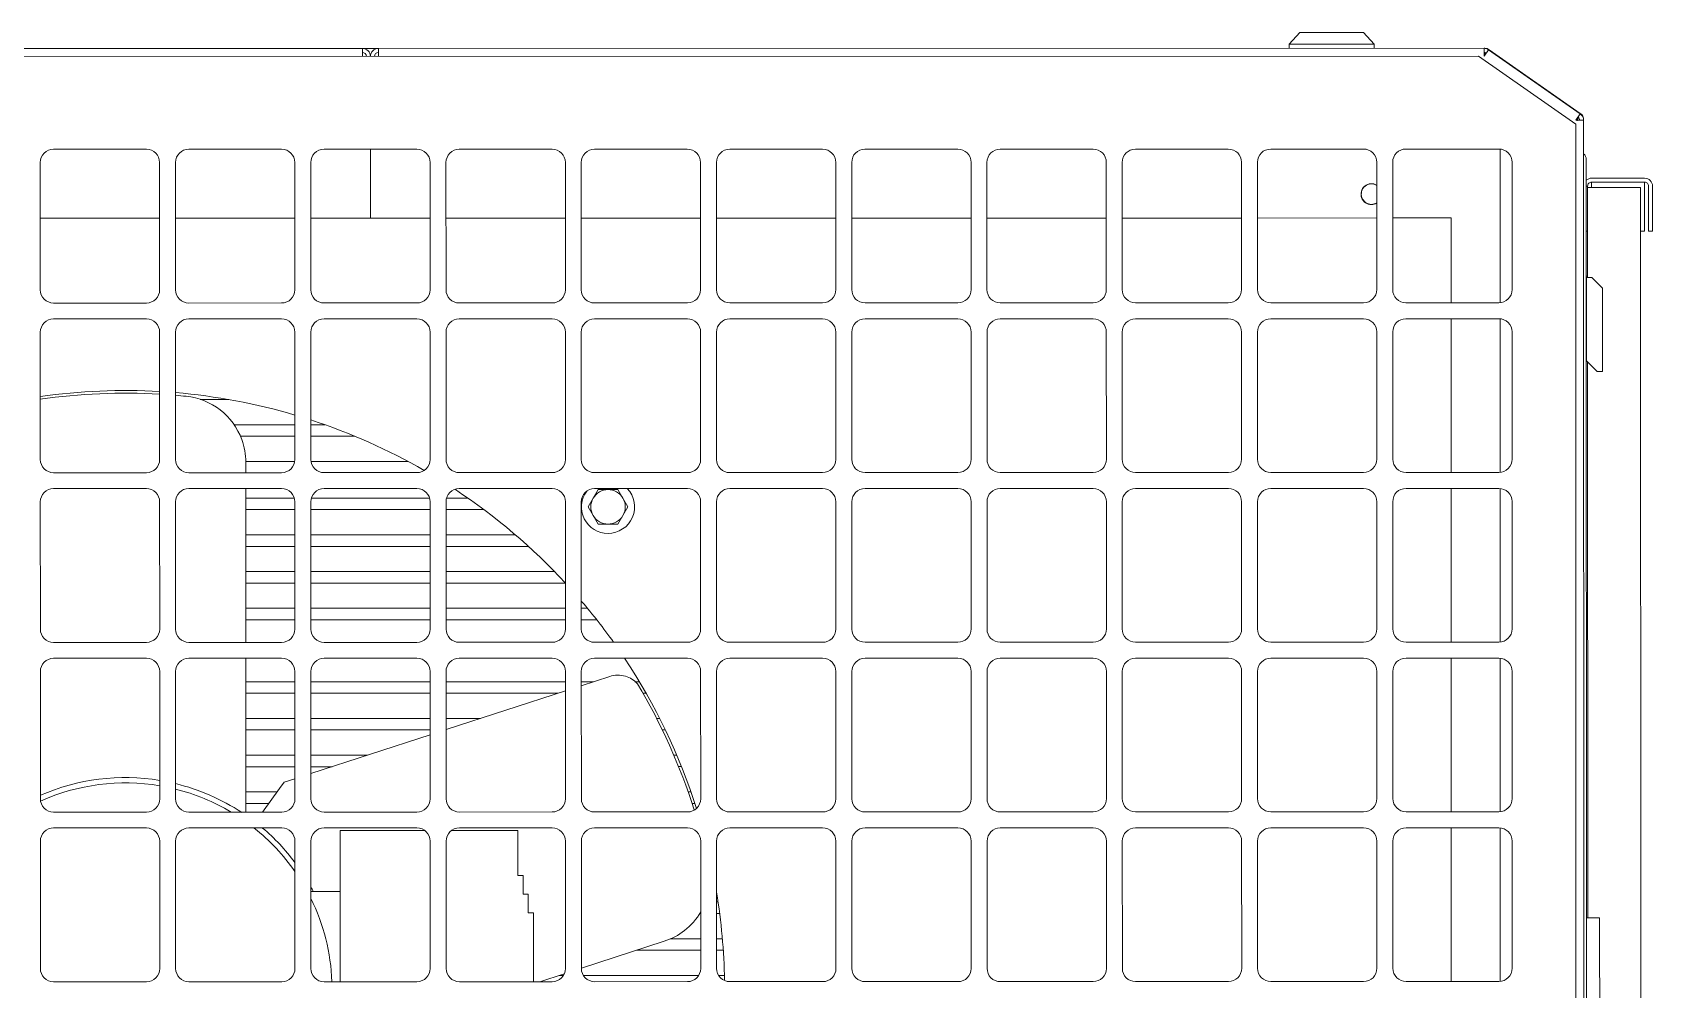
# Model space of a CAD drawing. Header units: millimetres. Extents: x 1322820 to 1391563, y 1051909 to 1098256.
# Drawn here: x 1362650 to 1363254, y 1089626 to 1089983 of the extents above; entities that cross this region are included whole.
import ezdxf

# ---------------------------------------------------------------- set-up
doc = ezdxf.new("R2010")
doc.units = ezdxf.units.MM
doc.header["$MEASUREMENT"] = 0
doc.layers.get('0').update_dxf_attribs({"true_color": 0x787878})
doc.layers.add('instalatii - echipamente_Pen_No__21', color=7, linetype='Continuous', lineweight=20, true_color=0x787878)

# ---------------------------------------------------------------- blocks, each defined once
blk = doc.blocks.new('terasa')
at = {"layer": 'instalatii - echipamente_Pen_No__21', "linetype": 'Continuous', "lineweight": 20}
for p, q in [((1363118.292, 1089978.965), (1363122.247, 1089983.317)), ((1363145.984, 1089983.32), (1363122.247, 1089983.317)), ((1363145.984, 1089983.32), (1363149.94, 1089978.969)), ((1362772.634, 1089977.332), (1362359.75, 1089977.271)), ((1362772.634, 1089977.332), (1362359.75, 1089977.271)), ((1362772.634, 1089977.332), (1362778.568, 1089977.333)), ((1362772.634, 1089974.365), (1362772.634, 1089977.332)), ((1362772.639, 1089974.365), (1362772.639, 1089975.848)), ((1363190.958, 1089977.393), (1362778.568, 1089977.333)), ((1362778.568, 1089977.333), (1362778.568, 1089974.366)), ((1363149.94, 1089978.969), (1363118.292, 1089978.965)), ((1363118.292, 1089977.382), (1363118.292, 1089978.965)), ((1363149.94, 1089978.969), (1363149.941, 1089977.387)), ((1363190.958, 1089977.393), (1363191.207, 1089977.393)), ((1363190.958, 1089974.426), (1363190.958, 1089977.393)), ((1363192.66, 1089976.857), (1363190.958, 1089974.426)), ((1363191.207, 1089977.382), (1363191.207, 1089977.393)), ((1363191.208, 1089974.783), (1363191.208, 1089975.909)), ((1363226.814, 1089952.949), (1363192.66, 1089976.857)), ((1363226.814, 1089952.949), (1363192.66, 1089976.857)), ((1363192.909, 1089976.857), (1363192.827, 1089976.739)), ((1363226.811, 1089953.126), (1363192.909, 1089976.857)), ((1362362.296, 1089974.305), (1363188.911, 1089974.426)), ((1363188.911, 1089974.426), (1363225.113, 1089949.112)), ((1363225.113, 1089950.518), (1363226.814, 1089952.949)), ((1363226.729, 1089953.009), (1363226.811, 1089953.126)), ((1363228.08, 1089950.518), (1363225.113, 1089950.518)), ((1363225.113, 1089949.112), (1363225.207, 1089303.486)), ((1363228.175, 1089301.731), (1363228.08, 1089950.518)), ((1363228.175, 1089301.731), (1363228.08, 1089950.518)), ((1362657.422, 1089939.733), (1362692.037, 1089939.738)), ((1362707.862, 1089939.74), (1362742.477, 1089939.745)), ((1362758.301, 1089939.747), (1362792.917, 1089939.752)), ((1362775.606, 1089939.75), (1362775.61, 1089914.036)), ((1362775.61, 1089914.036), (1362775.606, 1089939.75)), ((1362808.741, 1089939.755), (1362843.356, 1089939.76)), ((1362859.18, 1089939.762), (1362893.796, 1089939.767)), ((1362909.62, 1089939.769), (1362944.235, 1089939.774)), ((1362960.059, 1089939.777), (1362994.675, 1089939.782)), ((1363010.499, 1089939.784), (1363045.114, 1089939.789)), ((1363060.939, 1089939.792), (1363095.554, 1089939.797)), ((1363111.378, 1089939.799), (1363145.993, 1089939.804)), ((1363161.818, 1089939.806), (1363196.433, 1089939.811)), ((1363196.936, 1089882.474), (1363196.928, 1089939.787)), ((1362652.485, 1089887.314), (1362652.478, 1089934.787)), ((1362696.983, 1089934.793), (1362696.99, 1089887.321)), ((1362702.924, 1089887.322), (1362702.917, 1089934.794)), ((1362747.423, 1089934.801), (1362747.43, 1089887.328)), ((1362753.364, 1089887.329), (1362753.357, 1089934.802)), ((1362797.862, 1089934.808), (1362797.869, 1089887.336)), ((1362803.803, 1089887.336), (1362803.796, 1089934.809)), ((1362848.302, 1089934.815), (1362848.309, 1089887.343)), ((1362854.243, 1089887.344), (1362854.236, 1089934.816)), ((1362898.741, 1089934.823), (1362898.748, 1089887.35)), ((1362904.682, 1089887.351), (1362904.676, 1089934.824)), ((1362949.181, 1089934.83), (1362949.188, 1089887.358)), ((1362955.122, 1089887.359), (1362955.115, 1089934.831)), ((1362999.621, 1089934.838), (1362999.628, 1089887.365)), ((1363005.562, 1089887.366), (1363005.555, 1089934.838)), ((1363050.06, 1089934.845), (1363050.067, 1089887.372)), ((1363056.001, 1089887.373), (1363055.994, 1089934.846)), ((1363100.5, 1089934.852), (1363100.507, 1089887.38)), ((1363106.441, 1089887.381), (1363106.434, 1089934.853)), ((1363150.939, 1089934.86), (1363150.946, 1089887.387)), ((1363156.88, 1089887.388), (1363156.873, 1089934.861)), ((1363201.379, 1089934.867), (1363201.386, 1089887.395)), ((1363229.162, 1089316.739), (1363229.071, 1089935.86)), ((1363250.83, 1089928.94), (1363231.05, 1089928.937)), ((1363250.83, 1089927.457), (1363231.05, 1089927.454)), ((1363231.05, 1089925.97), (1363231.05, 1089927.454)), ((1363250.83, 1089927.457), (1363250.831, 1089925.973)), ((1363229.072, 1089925.97), (1363229.567, 1089925.97)), ((1363229.567, 1089925.476), (1363229.567, 1089925.97)), ((1363229.567, 1089925.476), (1363249.347, 1089925.478)), ((1363229.567, 1089925.476), (1363229.572, 1089891.899)), ((1363231.05, 1089925.97), (1363231.051, 1089925.476)), ((1363249.347, 1089925.478), (1363249.435, 1089327.127)), ((1363250.833, 1089909.16), (1363250.831, 1089925.973)), ((1363252.316, 1089914.105), (1363252.314, 1089925.973)), ((1363253.799, 1089914.105), (1363253.798, 1089925.974)), ((1362652.481, 1089914.018), (1362696.986, 1089914.024)), ((1362702.92, 1089914.025), (1362747.426, 1089914.031)), ((1362753.36, 1089914.032), (1362775.61, 1089914.036)), ((1362775.61, 1089914.036), (1362797.865, 1089914.039)), ((1362803.799, 1089914.04), (1362848.305, 1089914.046)), ((1362854.239, 1089914.047), (1362898.744, 1089914.054)), ((1362904.679, 1089914.054), (1362949.184, 1089914.061)), ((1362955.118, 1089914.062), (1362999.624, 1089914.068)), ((1363005.558, 1089914.069), (1363050.063, 1089914.076)), ((1363055.997, 1089914.077), (1363100.503, 1089914.083)), ((1363106.437, 1089914.084), (1363150.942, 1089914.09)), ((1363156.876, 1089914.091), (1363173.686, 1089914.094)), ((1363178.635, 1089914.094), (1363173.686, 1089914.094)), ((1363178.635, 1089914.094), (1363178.639, 1089882.446)), ((1363229.075, 1089909.157), (1363229.569, 1089909.157)), ((1363249.35, 1089909.16), (1363250.833, 1089909.16)), ((1363252.316, 1089914.105), (1363252.317, 1089909.16)), ((1363252.317, 1089909.16), (1363253.8, 1089909.16)), ((1363253.8, 1089909.16), (1363253.799, 1089914.105)), ((1363229.077, 1089892.344), (1363229.572, 1089892.344)), ((1363229.078, 1089890.91), (1363229.176, 1089890.91)), ((1363229.176, 1089891.899), (1363231.154, 1089891.899)), ((1363229.181, 1089860.745), (1363229.176, 1089891.899)), ((1363231.154, 1089891.899), (1363235.111, 1089887.943)), ((1363235.111, 1089887.943), (1363235.115, 1089856.79)), ((1362692.046, 1089882.375), (1362657.43, 1089882.37)), ((1362742.485, 1089882.382), (1362707.87, 1089882.377)), ((1362792.925, 1089882.39), (1362758.31, 1089882.385)), ((1362843.364, 1089882.397), (1362808.749, 1089882.392)), ((1362893.804, 1089882.404), (1362859.189, 1089882.399)), ((1362944.244, 1089882.412), (1362909.628, 1089882.407)), ((1362994.683, 1089882.419), (1362960.068, 1089882.414)), ((1363045.123, 1089882.427), (1363010.507, 1089882.422)), ((1363095.562, 1089882.434), (1363060.947, 1089882.429)), ((1363146.002, 1089882.441), (1363111.386, 1089882.436)), ((1363196.441, 1089882.449), (1363161.826, 1089882.444)), ((1362657.431, 1089876.436), (1362692.047, 1089876.441)), ((1362707.871, 1089876.443), (1362742.486, 1089876.448)), ((1362758.31, 1089876.451), (1362792.926, 1089876.456)), ((1362808.75, 1089876.458), (1362843.365, 1089876.463)), ((1362859.19, 1089876.465), (1362893.805, 1089876.47)), ((1362909.629, 1089876.473), (1362944.244, 1089876.478)), ((1362960.069, 1089876.48), (1362994.684, 1089876.485)), ((1363010.508, 1089876.487), (1363045.124, 1089876.493)), ((1363060.948, 1089876.495), (1363095.563, 1089876.5)), ((1363111.387, 1089876.502), (1363146.003, 1089876.507)), ((1363161.827, 1089876.51), (1363196.442, 1089876.515)), ((1363178.64, 1089876.512), (1363178.648, 1089819.149)), ((1363196.945, 1089819.177), (1363196.937, 1089876.49)), ((1362652.494, 1089824.018), (1362652.487, 1089871.49)), ((1362696.992, 1089871.497), (1362696.999, 1089824.024)), ((1362702.933, 1089824.025), (1362702.927, 1089871.497)), ((1362747.432, 1089871.504), (1362747.439, 1089824.031)), ((1362753.373, 1089824.032), (1362753.366, 1089871.505)), ((1362797.872, 1089871.511), (1362797.879, 1089824.039)), ((1362803.813, 1089824.04), (1362803.806, 1089871.512)), ((1362848.311, 1089871.519), (1362848.318, 1089824.046)), ((1362854.252, 1089824.047), (1362854.245, 1089871.52)), ((1362898.751, 1089871.526), (1362898.758, 1089824.054)), ((1362904.692, 1089824.054), (1362904.685, 1089871.527)), ((1362949.19, 1089871.533), (1362949.197, 1089824.061)), ((1362955.131, 1089824.062), (1362955.124, 1089871.534)), ((1362999.63, 1089871.541), (1362999.637, 1089824.068)), ((1363005.571, 1089824.069), (1363005.564, 1089871.542)), ((1363050.069, 1089871.548), (1363050.076, 1089824.076)), ((1363056.01, 1089824.077), (1363056.003, 1089871.549)), ((1363100.509, 1089871.556), (1363100.516, 1089824.083)), ((1363106.45, 1089824.084), (1363106.443, 1089871.556)), ((1363150.948, 1089871.563), (1363150.955, 1089824.09)), ((1363156.89, 1089824.091), (1363156.883, 1089871.564)), ((1363201.388, 1089871.57), (1363201.395, 1089824.098)), ((1363229.082, 1089861.239), (1363229.181, 1089861.239)), ((1363233.137, 1089856.789), (1363229.181, 1089860.745)), ((1363229.577, 1089860.349), (1363229.607, 1089653.003)), ((1363235.115, 1089856.79), (1363233.137, 1089856.789)), ((1362722.764, 1089846.379), (1362712.14, 1089846.378)), ((1362724.665, 1089836.984), (1362747.437, 1089836.987)), ((1362753.371, 1089836.988), (1362758.575, 1089836.989)), ((1362747.438, 1089832.685), (1362727.047, 1089832.682)), ((1362769.789, 1089832.689), (1362753.372, 1089832.686)), ((1362692.055, 1089819.078), (1362657.44, 1089819.073)), ((1362742.495, 1089819.086), (1362707.879, 1089819.081)), ((1362729.111, 1089823.287), (1362747.383, 1089823.29)), ((1362729.112, 1089822.99), (1362729.112, 1089819.084)), ((1362753.429, 1089823.291), (1362789.626, 1089823.296)), ((1362792.934, 1089819.093), (1362758.319, 1089819.088)), ((1362843.374, 1089819.1), (1362808.758, 1089819.095)), ((1362893.813, 1089819.108), (1362859.198, 1089819.103)), ((1362944.253, 1089819.115), (1362909.637, 1089819.11)), ((1362994.692, 1089819.123), (1362960.077, 1089819.117)), ((1363045.132, 1089819.13), (1363010.517, 1089819.125)), ((1363095.572, 1089819.137), (1363060.956, 1089819.132)), ((1363146.011, 1089819.145), (1363111.396, 1089819.14)), ((1363196.451, 1089819.152), (1363161.835, 1089819.147)), ((1362657.441, 1089813.139), (1362692.056, 1089813.144)), ((1362707.88, 1089813.147), (1362742.495, 1089813.152)), ((1362729.113, 1089813.15), (1362729.121, 1089755.787)), ((1362758.32, 1089813.154), (1362792.935, 1089813.159)), ((1362808.759, 1089813.161), (1362843.375, 1089813.166)), ((1362858.656, 1089809.539), (1362860.511, 1089812.753)), ((1362859.199, 1089813.169), (1362893.814, 1089813.174)), ((1362860.511, 1089812.753), (1362864.223, 1089812.754)), ((1362864.223, 1089812.754), (1362867.935, 1089812.755)), ((1362867.935, 1089812.755), (1362869.791, 1089809.54)), ((1362909.638, 1089813.176), (1362944.254, 1089813.181)), ((1362960.078, 1089813.183), (1362994.693, 1089813.188)), ((1363010.517, 1089813.191), (1363045.133, 1089813.196)), ((1363060.957, 1089813.198), (1363095.572, 1089813.203)), ((1363111.397, 1089813.206), (1363146.012, 1089813.211)), ((1363161.836, 1089813.213), (1363196.452, 1089813.218)), ((1363178.649, 1089813.215), (1363178.658, 1089755.853)), ((1363196.954, 1089755.88), (1363196.946, 1089813.193)), ((1362652.503, 1089760.721), (1362652.496, 1089808.193)), ((1362697.002, 1089808.2), (1362697.009, 1089760.727)), ((1362702.943, 1089760.728), (1362702.936, 1089808.201)), ((1362729.114, 1089809.589), (1362747.243, 1089809.592)), ((1362747.441, 1089808.207), (1362747.448, 1089760.735)), ((1362753.382, 1089760.736), (1362753.375, 1089808.208)), ((1362753.573, 1089809.593), (1362797.683, 1089809.599)), ((1362797.881, 1089808.215), (1362797.888, 1089760.742)), ((1362803.822, 1089760.743), (1362803.815, 1089808.215)), ((1362804.012, 1089809.6), (1362811.964, 1089809.601)), ((1362848.32, 1089808.222), (1362848.327, 1089760.749)), ((1362854.261, 1089760.75), (1362854.254, 1089808.223)), ((1362856.801, 1089806.324), (1362858.656, 1089809.539)), ((1362858.657, 1089803.11), (1362856.801, 1089806.324)), ((1362869.791, 1089809.54), (1362871.647, 1089806.326)), ((1362871.647, 1089806.326), (1362869.792, 1089803.112)), ((1362898.76, 1089808.229), (1362898.767, 1089760.757)), ((1362904.701, 1089760.758), (1362904.694, 1089808.23)), ((1362949.2, 1089808.237), (1362949.206, 1089760.764)), ((1362955.141, 1089760.765), (1362955.134, 1089808.238)), ((1362999.639, 1089808.244), (1362999.646, 1089760.772)), ((1363005.58, 1089760.772), (1363005.573, 1089808.245)), ((1363050.079, 1089808.252), (1363050.086, 1089760.779)), ((1363056.02, 1089760.78), (1363056.013, 1089808.252)), ((1363100.518, 1089808.259), (1363100.525, 1089760.786)), ((1363106.459, 1089760.787), (1363106.452, 1089808.26)), ((1363150.958, 1089808.266), (1363150.965, 1089760.794)), ((1363156.899, 1089760.795), (1363156.892, 1089808.267)), ((1363201.397, 1089808.274), (1363201.404, 1089760.801)), ((1362747.442, 1089805.29), (1362729.114, 1089805.287)), ((1362797.881, 1089805.297), (1362753.376, 1089805.291)), ((1362817.925, 1089805.3), (1362803.815, 1089805.298)), ((1362860.513, 1089799.896), (1362858.657, 1089803.11)), ((1362864.225, 1089799.897), (1362860.513, 1089799.896)), ((1362867.936, 1089799.897), (1362864.225, 1089799.897)), ((1362869.792, 1089803.112), (1362867.936, 1089799.897)), ((1362729.116, 1089795.891), (1362747.443, 1089795.894)), ((1362753.377, 1089795.895), (1362797.883, 1089795.901)), ((1362803.817, 1089795.902), (1362829.657, 1089795.906)), ((1362747.444, 1089791.592), (1362729.116, 1089791.589)), ((1362797.883, 1089791.599), (1362753.378, 1089791.593)), ((1362834.529, 1089791.605), (1362803.817, 1089791.6)), ((1362729.118, 1089782.194), (1362747.445, 1089782.196)), ((1362753.379, 1089782.197), (1362797.885, 1089782.204)), ((1362803.819, 1089782.204), (1362844.254, 1089782.21)), ((1362747.446, 1089777.894), (1362729.118, 1089777.891)), ((1362797.885, 1089777.901), (1362753.38, 1089777.895)), ((1362848.325, 1089777.909), (1362803.819, 1089777.902)), ((1362729.12, 1089768.496), (1362747.447, 1089768.498)), ((1362747.448, 1089764.196), (1362729.12, 1089764.194)), ((1362753.381, 1089768.499), (1362797.887, 1089768.506)), ((1362797.887, 1089764.204), (1362753.382, 1089764.197)), ((1362803.821, 1089768.507), (1362848.326, 1089768.513)), ((1362848.327, 1089764.211), (1362803.821, 1089764.204)), ((1362854.26, 1089768.514), (1362856.543, 1089768.514)), ((1362860.005, 1089764.213), (1362854.261, 1089764.212)), ((1362692.064, 1089755.782), (1362657.449, 1089755.777)), ((1362742.504, 1089755.789), (1362707.888, 1089755.784)), ((1362792.943, 1089755.796), (1362758.328, 1089755.791)), ((1362843.383, 1089755.804), (1362808.768, 1089755.799)), ((1362893.823, 1089755.811), (1362859.207, 1089755.806)), ((1362944.262, 1089755.818), (1362909.647, 1089755.813)), ((1362994.702, 1089755.826), (1362960.086, 1089755.821)), ((1363045.141, 1089755.833), (1363010.526, 1089755.828)), ((1363095.581, 1089755.841), (1363060.965, 1089755.836)), ((1363146.02, 1089755.848), (1363111.405, 1089755.843)), ((1363196.46, 1089755.855), (1363161.845, 1089755.85)), ((1362657.45, 1089749.842), (1362692.065, 1089749.848)), ((1362707.889, 1089749.85), (1362742.505, 1089749.855)), ((1362729.122, 1089749.853), (1362729.131, 1089692.49)), ((1362758.329, 1089749.857), (1362792.944, 1089749.862)), ((1362808.768, 1089749.865), (1362843.384, 1089749.87)), ((1362859.208, 1089749.872), (1362893.823, 1089749.877)), ((1362909.648, 1089749.879), (1362944.263, 1089749.884)), ((1362960.087, 1089749.887), (1362994.703, 1089749.892)), ((1363010.527, 1089749.894), (1363045.142, 1089749.899)), ((1363060.966, 1089749.901), (1363095.582, 1089749.907)), ((1363111.406, 1089749.909), (1363146.021, 1089749.914)), ((1363161.845, 1089749.916), (1363196.461, 1089749.921)), ((1363178.659, 1089749.919), (1363178.667, 1089692.556)), ((1363196.964, 1089692.583), (1363196.955, 1089749.897)), ((1362652.512, 1089697.424), (1362652.505, 1089744.897)), ((1362697.011, 1089744.903), (1362697.018, 1089697.431)), ((1362702.952, 1089697.432), (1362702.945, 1089744.904)), ((1362729.124, 1089741.1), (1362747.451, 1089741.103)), ((1362747.451, 1089744.911), (1362747.457, 1089697.438)), ((1362753.392, 1089697.439), (1362753.385, 1089744.911)), ((1362753.385, 1089741.104), (1362797.891, 1089741.11)), ((1362797.89, 1089744.918), (1362797.897, 1089697.445)), ((1362803.831, 1089697.446), (1362803.824, 1089744.919)), ((1362803.825, 1089741.111), (1362848.33, 1089741.118)), ((1362848.33, 1089744.925), (1362848.337, 1089697.453)), ((1362854.271, 1089697.454), (1362854.264, 1089744.926)), ((1362854.264, 1089739.623), (1362864.862, 1089743.067)), ((1362854.264, 1089741.118), (1362858.868, 1089741.119)), ((1362874.233, 1089741.121), (1362875.893, 1089741.122)), ((1362898.769, 1089744.933), (1362898.776, 1089697.46)), ((1362904.71, 1089697.461), (1362904.703, 1089744.934)), ((1362949.209, 1089744.94), (1362949.216, 1089697.468)), ((1362955.15, 1089697.468), (1362955.143, 1089744.941)), ((1362999.648, 1089744.947), (1362999.655, 1089697.475)), ((1363005.589, 1089697.476), (1363005.582, 1089744.948)), ((1363050.088, 1089744.955), (1363050.095, 1089697.482)), ((1363056.029, 1089697.483), (1363056.022, 1089744.956)), ((1363100.527, 1089744.962), (1363100.534, 1089697.49)), ((1363106.468, 1089697.491), (1363106.462, 1089744.963)), ((1363150.967, 1089744.97), (1363150.974, 1089697.497)), ((1363156.908, 1089697.498), (1363156.901, 1089744.97)), ((1363201.407, 1089744.977), (1363201.414, 1089697.504)), ((1362747.452, 1089736.801), (1362729.124, 1089736.798)), ((1362797.891, 1089736.808), (1362753.386, 1089736.801)), ((1362845.628, 1089736.815), (1362803.825, 1089736.809)), ((1362803.827, 1089723.226), (1362848.331, 1089737.694)), ((1362878.406, 1089736.82), (1362877.227, 1089736.82)), ((1362729.126, 1089727.402), (1362747.453, 1089727.405)), ((1362753.387, 1089727.406), (1362797.893, 1089727.412)), ((1362803.827, 1089727.413), (1362816.713, 1089727.415)), ((1362882.328, 1089727.425), (1362883.463, 1089727.425)), ((1362747.454, 1089723.103), (1362729.126, 1089723.1)), ((1362797.893, 1089723.11), (1362753.388, 1089723.104)), ((1362753.39, 1089706.83), (1362797.894, 1089721.297)), ((1362885.59, 1089723.123), (1362884.446, 1089723.123)), ((1362729.128, 1089713.705), (1362747.455, 1089713.707)), ((1362747.456, 1089709.405), (1362729.128, 1089709.402)), ((1362753.389, 1089713.708), (1362774.557, 1089713.711)), ((1362761.317, 1089709.407), (1362753.39, 1089709.406)), ((1362888.719, 1089713.728), (1362889.846, 1089713.728)), ((1362891.623, 1089709.426), (1362890.549, 1089709.426)), ((1362743.422, 1089703.59), (1362741.699, 1089701.217)), ((1362743.422, 1089703.59), (1362747.456, 1089704.901)), ((1362729.13, 1089700.007), (1362740.821, 1089700.008)), ((1362741.699, 1089701.217), (1362735.361, 1089692.491)), ((1362894.075, 1089700.031), (1362895.149, 1089700.031)), ((1362692.074, 1089692.485), (1362657.458, 1089692.48)), ((1362742.513, 1089692.492), (1362707.898, 1089692.487)), ((1362737.696, 1089695.706), (1362729.13, 1089695.705)), ((1362792.953, 1089692.5), (1362758.337, 1089692.495)), ((1362843.392, 1089692.507), (1362808.777, 1089692.502)), ((1362893.832, 1089692.514), (1362859.216, 1089692.509)), ((1362896.605, 1089695.729), (1362895.515, 1089695.729)), ((1362944.271, 1089692.522), (1362909.656, 1089692.517)), ((1362994.711, 1089692.529), (1362960.096, 1089692.524)), ((1363045.151, 1089692.537), (1363010.535, 1089692.531)), ((1363095.59, 1089692.544), (1363060.975, 1089692.539)), ((1363146.03, 1089692.551), (1363111.414, 1089692.546)), ((1363196.469, 1089692.559), (1363161.854, 1089692.554)), ((1362657.459, 1089686.546), (1362692.074, 1089686.551)), ((1362707.899, 1089686.553), (1362742.514, 1089686.558)), ((1362758.338, 1089686.56), (1362792.954, 1089686.566)), ((1362795.921, 1089685.577), (1362764.272, 1089685.572)), ((1362764.272, 1089685.572), (1362764.273, 1089681.616)), ((1362830.536, 1089685.582), (1362805.811, 1089685.578)), ((1362808.778, 1089686.568), (1362843.393, 1089686.573)), ((1362830.537, 1089681.626), (1362830.536, 1089685.582)), ((1362859.217, 1089686.575), (1362893.833, 1089686.58)), ((1362909.657, 1089686.583), (1362944.272, 1089686.588)), ((1362960.096, 1089686.59), (1362994.712, 1089686.595)), ((1363010.536, 1089686.597), (1363045.151, 1089686.602)), ((1363060.976, 1089686.605), (1363095.591, 1089686.61)), ((1363111.415, 1089686.612), (1363146.03, 1089686.617)), ((1363161.855, 1089686.62), (1363196.47, 1089686.625)), ((1363178.668, 1089686.622), (1363178.676, 1089629.259)), ((1363196.973, 1089629.287), (1363196.965, 1089686.6)), ((1362652.522, 1089634.127), (1362652.515, 1089681.6)), ((1362697.02, 1089681.606), (1362697.027, 1089634.134)), ((1362702.961, 1089634.135), (1362702.954, 1089681.607)), ((1362747.46, 1089681.614), (1362747.467, 1089634.141)), ((1362753.401, 1089634.142), (1362753.394, 1089681.615)), ((1362764.281, 1089629.199), (1362764.273, 1089681.616)), ((1362797.899, 1089681.621), (1362797.906, 1089634.149)), ((1362803.84, 1089634.15), (1362803.833, 1089681.622)), ((1362830.537, 1089681.626), (1362830.539, 1089668.769)), ((1362848.339, 1089681.629), (1362848.346, 1089634.156)), ((1362854.28, 1089634.157), (1362854.273, 1089681.629)), ((1362898.778, 1089681.636), (1362898.785, 1089634.163)), ((1362904.719, 1089634.164), (1362904.713, 1089681.637)), ((1362949.218, 1089681.643), (1362949.225, 1089634.171)), ((1362955.159, 1089634.172), (1362955.152, 1089681.644)), ((1362999.658, 1089681.651), (1362999.665, 1089634.178)), ((1363005.599, 1089634.179), (1363005.592, 1089681.652)), ((1363050.097, 1089681.658), (1363050.104, 1089634.186)), ((1363056.038, 1089634.186), (1363056.031, 1089681.659)), ((1363100.537, 1089681.665), (1363100.544, 1089634.193)), ((1363106.478, 1089634.194), (1363106.471, 1089681.666)), ((1363150.976, 1089681.673), (1363150.983, 1089634.2)), ((1363156.917, 1089634.201), (1363156.91, 1089681.674)), ((1363201.416, 1089681.68), (1363201.423, 1089634.208)), ((1362830.539, 1089668.769), (1362832.517, 1089668.769)), ((1362832.517, 1089668.769), (1362832.518, 1089661.846)), ((1362764.276, 1089662.825), (1362753.397, 1089662.823)), ((1362832.518, 1089661.846), (1362834.496, 1089661.846)), ((1362834.496, 1089661.846), (1362834.497, 1089654.923)), ((1362836.475, 1089654.924), (1362834.497, 1089654.923)), ((1362836.478, 1089629.209), (1362836.475, 1089654.924)), ((1362904.716, 1089658.939), (1362905.28, 1089658.939)), ((1362905.874, 1089654.637), (1362904.716, 1089654.637)), ((1363229.112, 1089653.003), (1363234.057, 1089653.004)), ((1363234.058, 1089648.059), (1363234.057, 1089653.004)), ((1362885.198, 1089644.284), (1362854.28, 1089634.233)), ((1362887.405, 1089645.239), (1362898.784, 1089645.24)), ((1362904.718, 1089645.241), (1362906.877, 1089645.242)), ((1363234.087, 1089447.289), (1363234.058, 1089648.059)), ((1362898.784, 1089640.938), (1362874.894, 1089640.935)), ((1362907.202, 1089640.939), (1362904.718, 1089640.939)), ((1362847.929, 1089632.169), (1362838.826, 1089629.21)), ((1362845.979, 1089631.535), (1362847.595, 1089631.535)), ((1362855.032, 1089631.536), (1362898.034, 1089631.542)), ((1362905.472, 1089631.544), (1362907.624, 1089631.544)), ((1362692.083, 1089629.188), (1362657.467, 1089629.183)), ((1362742.522, 1089629.196), (1362707.907, 1089629.19)), ((1362792.962, 1089629.203), (1362758.347, 1089629.198)), ((1362843.402, 1089629.21), (1362808.786, 1089629.205)), ((1362893.841, 1089629.218), (1362859.226, 1089629.213)), ((1362944.281, 1089629.225), (1362909.665, 1089629.22)), ((1362994.72, 1089629.232), (1362960.105, 1089629.227)), ((1363045.16, 1089629.24), (1363010.544, 1089629.235)), ((1363095.599, 1089629.247), (1363060.984, 1089629.242)), ((1363146.039, 1089629.255), (1363111.423, 1089629.249)), ((1363196.478, 1089629.262), (1363161.863, 1089629.257))]:
    blk.add_line(p, q, dxfattribs=at)
for centre, radius, start, end in [((1362772.634, 1089974.365), 2.967, 0.008379, 90.008379), ((1362772.634, 1089974.365), 1.484, 0.008379, 90.008376), ((1362778.568, 1089974.366), 2.967, 90.008379, 180.00838), ((1362778.568, 1089974.366), 1.484, 90.008381, 180.008381), ((1363190.958, 1089974.426), 2.967, 55.008379, 90.008379), ((1363190.958, 1089974.426), 1.484, 55.008377, 90.008376), ((1363191.208, 1089974.426), 2.967, 55.008378, 90.008379), ((1363203.944, 1089958.298), 23.129, 339.809605, 343.601166), ((1363225.113, 1089950.518), 1.484, 0.008381, 55.008379), ((1363225.109, 1089950.695), 2.967, 359.425204, 55.008379), ((1363225.113, 1089950.518), 2.967, 0.008379, 55.008379), ((1363225.109, 1089950.695), 1.484, 353.144067, 357.691655), ((1362657.423, 1089934.787), 4.945, 90.008378, 180.008379), ((1362692.038, 1089934.793), 4.945, 0.008379, 90.008379), ((1362707.862, 1089934.795), 4.945, 90.00838, 180.008379), ((1362742.478, 1089934.8), 4.945, 0.008379, 90.008379), ((1362758.302, 1089934.802), 4.945, 90.008379, 180.00838), ((1362792.917, 1089934.807), 4.945, 0.008379, 90.008379), ((1362808.741, 1089934.81), 4.945, 90.008379, 180.00838), ((1362843.357, 1089934.815), 4.945, 0.008379, 90.008379), ((1362859.181, 1089934.817), 4.945, 90.008379, 180.00838), ((1362893.796, 1089934.822), 4.945, 0.008379, 90.008379), ((1362909.621, 1089934.824), 4.945, 90.008379, 180.008379), ((1362944.236, 1089934.829), 4.945, 0.008379, 90.008379), ((1362960.06, 1089934.832), 4.945, 90.008379, 180.008379), ((1362994.676, 1089934.837), 4.945, 0.008379, 90.008379), ((1363010.5, 1089934.839), 4.945, 90.008379, 180.008379), ((1363045.115, 1089934.844), 4.945, 0.00838, 90.00838), ((1363060.939, 1089934.847), 4.945, 90.008379, 180.008379), ((1363095.555, 1089934.852), 4.945, 0.00838, 90.00838), ((1363111.379, 1089934.854), 4.945, 90.008379, 180.008378), ((1363145.994, 1089934.859), 4.945, 0.008378, 90.008379), ((1363161.818, 1089934.861), 4.945, 90.008379, 180.008378), ((1363196.434, 1089934.866), 4.945, 0.008378, 90.008379), ((1363226.104, 1089935.86), 2.967, 0.00838, 48.198065), ((1363148.963, 1089922.991), 3.907, 59.588756, 270.00838), ((1363148.963, 1089922.991), 3.808, 58.710969, 270.008377), ((1363231.05, 1089925.97), 2.967, 90.008379, 131.818693), ((1363231.05, 1089925.97), 1.484, 90.008376, 180.008379), ((1363250.831, 1089925.973), 2.967, 0.008379, 90.008379), ((1363250.831, 1089925.973), 1.484, 0.008379, 90.008381), ((1363148.963, 1089922.991), 3.808, 270.008379, 301.305792), ((1363148.963, 1089922.991), 3.907, 270.00838, 300.428001), ((1362657.43, 1089887.315), 4.945, 180.00838, 270.008379), ((1362692.045, 1089887.32), 4.945, 270.008379, 0.008379), ((1362707.869, 1089887.322), 4.945, 180.008379, 270.008379), ((1362742.485, 1089887.327), 4.945, 270.008379, 0.008379), ((1362758.309, 1089887.33), 4.945, 180.008379, 270.008379), ((1362792.924, 1089887.335), 4.945, 270.008379, 0.008379), ((1362808.748, 1089887.337), 4.945, 180.008379, 270.008379), ((1362843.364, 1089887.342), 4.945, 270.008379, 0.008379), ((1362859.188, 1089887.344), 4.945, 180.008379, 270.008379), ((1362893.803, 1089887.35), 4.945, 270.008379, 0.008379), ((1362909.628, 1089887.352), 4.945, 180.008379, 270.008379), ((1362944.243, 1089887.357), 4.945, 270.008378, 0.008378), ((1362960.067, 1089887.359), 4.945, 180.008379, 270.008379), ((1362994.682, 1089887.364), 4.945, 270.008378, 0.008378), ((1363010.507, 1089887.367), 4.945, 180.008379, 270.008379), ((1363045.122, 1089887.372), 4.945, 270.008379, 0.008379), ((1363060.946, 1089887.374), 4.945, 180.008379, 270.008379), ((1363095.562, 1089887.379), 4.945, 270.008379, 0.008379), ((1363111.386, 1089887.381), 4.945, 180.008378, 270.008379), ((1363146.001, 1089887.386), 4.945, 270.008379, 0.008379), ((1363161.825, 1089887.389), 4.945, 180.00838, 270.008379), ((1363196.441, 1089887.394), 4.945, 270.008379, 0.008379), ((1362657.432, 1089871.491), 4.945, 90.008379, 180.008379), ((1362692.047, 1089871.496), 4.945, 0.008379, 90.008379), ((1362707.872, 1089871.498), 4.945, 90.008379, 180.008379), ((1362742.487, 1089871.503), 4.945, 0.00838, 90.008379), ((1362758.311, 1089871.506), 4.945, 90.008378, 180.008378), ((1362792.927, 1089871.511), 4.945, 0.00838, 90.008379), ((1362808.751, 1089871.513), 4.945, 90.008378, 180.008378), ((1362843.366, 1089871.518), 4.945, 0.008378, 90.008379), ((1362859.19, 1089871.52), 4.945, 90.00838, 180.008378), ((1362893.806, 1089871.525), 4.945, 0.008378, 90.008379), ((1362909.63, 1089871.528), 4.945, 90.008379, 180.008379), ((1362944.245, 1089871.533), 4.945, 0.008378, 90.008379), ((1362960.069, 1089871.535), 4.945, 90.008379, 180.008379), ((1362994.685, 1089871.54), 4.945, 0.008378, 90.008379), ((1363010.509, 1089871.542), 4.945, 90.008379, 180.008379), ((1363045.124, 1089871.547), 4.945, 0.008379, 90.008379), ((1363060.948, 1089871.55), 4.945, 90.008379, 180.008379), ((1363095.564, 1089871.555), 4.945, 0.008379, 90.008379), ((1363111.388, 1089871.557), 4.945, 90.008379, 180.008379), ((1363146.003, 1089871.562), 4.945, 0.008379, 90.008379), ((1363161.828, 1089871.565), 4.945, 90.008379, 180.008379), ((1363196.443, 1089871.57), 4.945, 0.00838, 90.00838), ((1362684.171, 1089626.22), 222.527, 86.696668, 98.194242), ((1362684.171, 1089626.22), 223.516, 86.710784, 98.148411), ((1362684.171, 1089626.22), 223.516, 73.557941, 85.185785), ((1362684.171, 1089626.22), 222.527, 84.134184, 85.170286), ((1362704.386, 1089822.986), 24.725, 19.921403, 84.134184), ((1362684.171, 1089626.22), 223.516, 60.071711, 71.965147), ((1362704.386, 1089822.986), 24.725, 0.008379, 19.921402), ((1362657.439, 1089824.018), 4.945, 180.00838, 270.00838), ((1362692.054, 1089824.023), 4.945, 270.008379, 0.008379), ((1362707.879, 1089824.026), 4.945, 180.008379, 270.00838), ((1362742.494, 1089824.031), 4.945, 270.008379, 0.008379), ((1362758.318, 1089824.033), 4.945, 180.008378, 270.008379), ((1362792.933, 1089824.038), 4.945, 270.008379, 0.008379), ((1362808.758, 1089824.04), 4.945, 180.008378, 270.008379), ((1362843.373, 1089824.045), 4.945, 270.008379, 0.008379), ((1362859.197, 1089824.048), 4.945, 180.00838, 270.008379), ((1362893.813, 1089824.053), 4.945, 270.008379, 0.008379), ((1362909.637, 1089824.055), 4.945, 180.008379, 270.008379), ((1362944.252, 1089824.06), 4.945, 270.008379, 0.008379), ((1362960.076, 1089824.063), 4.945, 180.008379, 270.008379), ((1362994.692, 1089824.068), 4.945, 270.008379, 0.008379), ((1363010.516, 1089824.07), 4.945, 180.008379, 270.008379), ((1363045.131, 1089824.075), 4.945, 270.00838, 0.008378), ((1363060.955, 1089824.077), 4.945, 180.008379, 270.008379), ((1363095.571, 1089824.082), 4.945, 270.008378, 0.008378), ((1363111.395, 1089824.085), 4.945, 180.00838, 270.008379), ((1363146.01, 1089824.09), 4.945, 270.008379, 0.00838), ((1363161.835, 1089824.092), 4.945, 180.00838, 270.008379), ((1363196.45, 1089824.097), 4.945, 270.008379, 0.00838), ((1362657.441, 1089808.194), 4.945, 90.008379, 180.008379), ((1362692.057, 1089808.199), 4.945, 0.008378, 90.008379), ((1362707.881, 1089808.201), 4.945, 90.008379, 180.008379), ((1362742.496, 1089808.207), 4.945, 0.008379, 90.008379), ((1362758.32, 1089808.209), 4.945, 90.008379, 180.008379), ((1362792.936, 1089808.214), 4.945, 0.008379, 90.008379), ((1362808.76, 1089808.216), 4.945, 90.008379, 180.008379), ((1362684.171, 1089626.22), 223.516, 42.738024, 56.564781), ((1362843.375, 1089808.221), 4.945, 0.00838, 90.008379), ((1362859.2, 1089808.224), 4.945, 90.008379, 180.008379), ((1362864.224, 1089806.325), 9.89, 143.271401, 270.008379), ((1362864.224, 1089806.325), 6.429, 90.00838, 150.00838), ((1362864.224, 1089806.325), 6.429, 30.008379, 90.008379), ((1362864.224, 1089806.325), 9.89, 270.008378, 43.797323), ((1362893.815, 1089808.229), 4.945, 0.00838, 90.008379), ((1362909.639, 1089808.231), 4.945, 90.008378, 180.008378), ((1362944.254, 1089808.236), 4.945, 0.008379, 90.008379), ((1362960.079, 1089808.238), 4.945, 90.008378, 180.008378), ((1362994.694, 1089808.243), 4.945, 0.008379, 90.008379), ((1363010.518, 1089808.246), 4.945, 90.008379, 180.008379), ((1363045.134, 1089808.251), 4.945, 0.00838, 90.008379), ((1363060.958, 1089808.253), 4.945, 90.008379, 180.00838), ((1363095.573, 1089808.258), 4.945, 0.008379, 90.008379), ((1363111.397, 1089808.26), 4.945, 90.008379, 180.00838), ((1363146.013, 1089808.266), 4.945, 0.008379, 90.008379), ((1363161.837, 1089808.268), 4.945, 90.008379, 180.00838), ((1363196.452, 1089808.273), 4.945, 0.008379, 90.008379), ((1362864.224, 1089806.325), 6.429, 150.008378, 210.008378), ((1362864.224, 1089806.325), 6.429, 330.008378, 30.008378), ((1362864.224, 1089806.325), 6.429, 210.008379, 270.008379), ((1362864.224, 1089806.325), 6.429, 270.00838, 330.00838), ((1362684.171, 1089626.22), 223.516, 35.434039, 40.401062), ((1362657.448, 1089760.722), 4.945, 180.008379, 270.008379), ((1362692.064, 1089760.727), 4.945, 270.008379, 0.008379), ((1362707.888, 1089760.729), 4.945, 180.008379, 270.008379), ((1362742.503, 1089760.734), 4.945, 270.008379, 0.008378), ((1362758.327, 1089760.736), 4.945, 180.008379, 270.008379), ((1362792.943, 1089760.741), 4.945, 270.008379, 0.008378), ((1362808.767, 1089760.744), 4.945, 180.00838, 270.00838), ((1362843.382, 1089760.749), 4.945, 270.008379, 0.00838), ((1362859.206, 1089760.751), 4.945, 180.00838, 270.00838), ((1362893.822, 1089760.756), 4.945, 270.008379, 0.00838), ((1362909.646, 1089760.758), 4.945, 180.008379, 270.008379), ((1362944.261, 1089760.764), 4.945, 270.008379, 0.00838), ((1362960.086, 1089760.766), 4.945, 180.008379, 270.008379), ((1362994.701, 1089760.771), 4.945, 270.008379, 0.00838), ((1363010.525, 1089760.773), 4.945, 180.008379, 270.008379), ((1363045.141, 1089760.778), 4.945, 270.008379, 0.00838), ((1363060.965, 1089760.781), 4.945, 180.008379, 270.008379), ((1363095.58, 1089760.786), 4.945, 270.008379, 0.00838), ((1363111.404, 1089760.788), 4.945, 180.00838, 270.008379), ((1363146.02, 1089760.793), 4.945, 270.008379, 0.008379), ((1363161.844, 1089760.795), 4.945, 180.008379, 270.008379), ((1363196.459, 1089760.8), 4.945, 270.00838, 0.008378), ((1362657.451, 1089744.897), 4.945, 90.00838, 180.008378), ((1362692.066, 1089744.902), 4.945, 0.008379, 90.008379), ((1362707.89, 1089744.905), 4.945, 90.008379, 180.008379), ((1362742.505, 1089744.91), 4.945, 0.00838, 90.008379), ((1362758.33, 1089744.912), 4.945, 90.008379, 180.00838), ((1362792.945, 1089744.917), 4.945, 0.008379, 90.008379), ((1362808.769, 1089744.92), 4.945, 90.008379, 180.00838), ((1362843.385, 1089744.925), 4.945, 0.008379, 90.008379), ((1362859.209, 1089744.927), 4.945, 90.008379, 180.00838), ((1362684.171, 1089626.22), 223.516, 17.61208, 33.588154), ((1362893.824, 1089744.932), 4.945, 0.008379, 90.008379), ((1362909.648, 1089744.934), 4.945, 90.008379, 180.00838), ((1362944.264, 1089744.939), 4.945, 0.008379, 90.008379), ((1362960.088, 1089744.942), 4.945, 90.008379, 180.00838), ((1362994.703, 1089744.947), 4.945, 0.00838, 90.008379), ((1363010.527, 1089744.949), 4.945, 90.008379, 180.00838), ((1363045.143, 1089744.954), 4.945, 0.00838, 90.008379), ((1363060.967, 1089744.956), 4.945, 90.008378, 180.008378), ((1363095.582, 1089744.961), 4.945, 0.008379, 90.008379), ((1363111.407, 1089744.964), 4.945, 90.008378, 180.008378), ((1363146.022, 1089744.969), 4.945, 0.008379, 90.008379), ((1363161.846, 1089744.971), 4.945, 90.008379, 180.008379), ((1363196.462, 1089744.976), 4.945, 0.008379, 90.008379), ((1362867.919, 1089733.662), 9.89, 73.666195, 108.008379), ((1362867.919, 1089733.662), 9.89, 42.623341, 73.666195), ((1362684.171, 1089626.22), 222.527, 17.550176, 30.858671), ((1362684.171, 1089626.22), 79.121, 80.656344, 113.586558), ((1362684.171, 1089626.22), 77.143, 80.414311, 114.172802), ((1362657.457, 1089697.425), 4.945, 180.008379, 270.008379), ((1362692.073, 1089697.43), 4.945, 270.008379, 0.00838), ((1362684.171, 1089626.22), 79.121, 56.663509, 76.269344), ((1362684.171, 1089626.22), 77.143, 59.210048, 75.909872), ((1362707.897, 1089697.432), 4.945, 180.008379, 270.008379), ((1362742.512, 1089697.437), 4.945, 270.008379, 0.00838), ((1362758.337, 1089697.44), 4.945, 180.008379, 270.008379), ((1362792.952, 1089697.445), 4.945, 270.008379, 0.00838), ((1362808.776, 1089697.447), 4.945, 180.00838, 270.008379), ((1362843.392, 1089697.452), 4.945, 270.00838, 0.008378), ((1362859.216, 1089697.454), 4.945, 180.008379, 270.008379), ((1362893.831, 1089697.459), 4.945, 270.008379, 0.008378), ((1362909.655, 1089697.462), 4.945, 180.00838, 270.00838), ((1362944.271, 1089697.467), 4.945, 270.008379, 0.008378), ((1362960.095, 1089697.469), 4.945, 180.00838, 270.00838), ((1362994.71, 1089697.474), 4.945, 270.008379, 0.008379), ((1363010.534, 1089697.476), 4.945, 180.008379, 270.00838), ((1363045.15, 1089697.482), 4.945, 270.008379, 0.008379), ((1363060.974, 1089697.484), 4.945, 180.008379, 270.008379), ((1363095.589, 1089697.489), 4.945, 270.008379, 0.008379), ((1363111.414, 1089697.491), 4.945, 180.008379, 270.008379), ((1363146.029, 1089697.496), 4.945, 270.008379, 0.008379), ((1363161.853, 1089697.499), 4.945, 180.008378, 270.008379), ((1363196.468, 1089697.504), 4.945, 270.008379, 0.008379), ((1362657.46, 1089681.601), 4.945, 90.008379, 180.00838), ((1362692.075, 1089681.606), 4.945, 0.00838, 90.00838), ((1362707.899, 1089681.608), 4.945, 90.008379, 180.008379), ((1362684.171, 1089626.22), 77.143, 34.872217, 51.422933), ((1362684.171, 1089626.22), 79.121, 36.878277, 49.661329), ((1362742.515, 1089681.613), 4.945, 0.00838, 90.00838), ((1362758.339, 1089681.615), 4.945, 90.008379, 180.008378), ((1362792.954, 1089681.62), 4.945, 0.008379, 90.008379), ((1362808.778, 1089681.623), 4.945, 90.008379, 180.008379), ((1362843.394, 1089681.628), 4.945, 0.008379, 90.008379), ((1362859.218, 1089681.63), 4.945, 90.008379, 180.008379), ((1362893.833, 1089681.635), 4.945, 0.008379, 90.008379), ((1362909.658, 1089681.638), 4.945, 90.008379, 180.008379), ((1362944.273, 1089681.643), 4.945, 0.00838, 90.008379), ((1362960.097, 1089681.645), 4.945, 90.008379, 180.008379), ((1362994.713, 1089681.65), 4.945, 0.00838, 90.008379), ((1363010.537, 1089681.652), 4.945, 90.008379, 180.008379), ((1363045.152, 1089681.657), 4.945, 0.008378, 90.008379), ((1363060.976, 1089681.66), 4.945, 90.008379, 180.008379), ((1363095.592, 1089681.665), 4.945, 0.008378, 90.008379), ((1363111.416, 1089681.667), 4.945, 90.008379, 180.008379), ((1363146.031, 1089681.672), 4.945, 0.008379, 90.008379), ((1363161.855, 1089681.674), 4.945, 90.008379, 180.008379), ((1363196.471, 1089681.68), 4.945, 0.00838, 90.008379), ((1362684.171, 1089626.22), 79.121, 27.556924, 28.963402), ((1362684.171, 1089626.22), 223.516, 0.877711, 9.354376), ((1362684.171, 1089626.22), 77.143, 2.212632, 26.185331), ((1362877.554, 1089667.798), 24.725, 307.921403, 329.418903), ((1362877.554, 1089667.798), 24.725, 288.008379, 307.921403), ((1362657.467, 1089634.128), 4.945, 180.00838, 270.008379), ((1362692.082, 1089634.133), 4.945, 270.008379, 0.008379), ((1362707.906, 1089634.136), 4.945, 180.008379, 270.008379), ((1362742.522, 1089634.141), 4.945, 270.008379, 0.008379), ((1362758.346, 1089634.143), 4.945, 180.008379, 270.008379), ((1362792.961, 1089634.148), 4.945, 270.008379, 0.008379), ((1362808.785, 1089634.15), 4.945, 180.008379, 270.008379), ((1362843.401, 1089634.155), 4.945, 270.008379, 0.008379), ((1362859.225, 1089634.158), 4.945, 180.008378, 270.008379), ((1362893.84, 1089634.163), 4.945, 270.008379, 0.008379), ((1362909.665, 1089634.165), 4.945, 180.008378, 270.008379), ((1362944.28, 1089634.17), 4.945, 270.008379, 0.008379), ((1362960.104, 1089634.172), 4.945, 180.008378, 270.008379), ((1362994.719, 1089634.177), 4.945, 270.00838, 0.008378), ((1363010.544, 1089634.18), 4.945, 180.008378, 270.008379), ((1363045.159, 1089634.185), 4.945, 270.008379, 0.008378), ((1363060.983, 1089634.187), 4.945, 180.00838, 270.00838), ((1363095.599, 1089634.192), 4.945, 270.008379, 0.008379), ((1363111.423, 1089634.195), 4.945, 180.00838, 270.00838), ((1363146.038, 1089634.2), 4.945, 270.008379, 0.008379), ((1363161.862, 1089634.202), 4.945, 180.008379, 270.00838), ((1363196.478, 1089634.207), 4.945, 270.008379, 0.008379)]:
    blk.add_arc(centre, radius, start, end, dxfattribs=at)

msp = doc.modelspace()

# ---------------------------------------------------------------- block references
msp.add_blockref('terasa', (0, 0))

doc.saveas('drawing.dxf')
